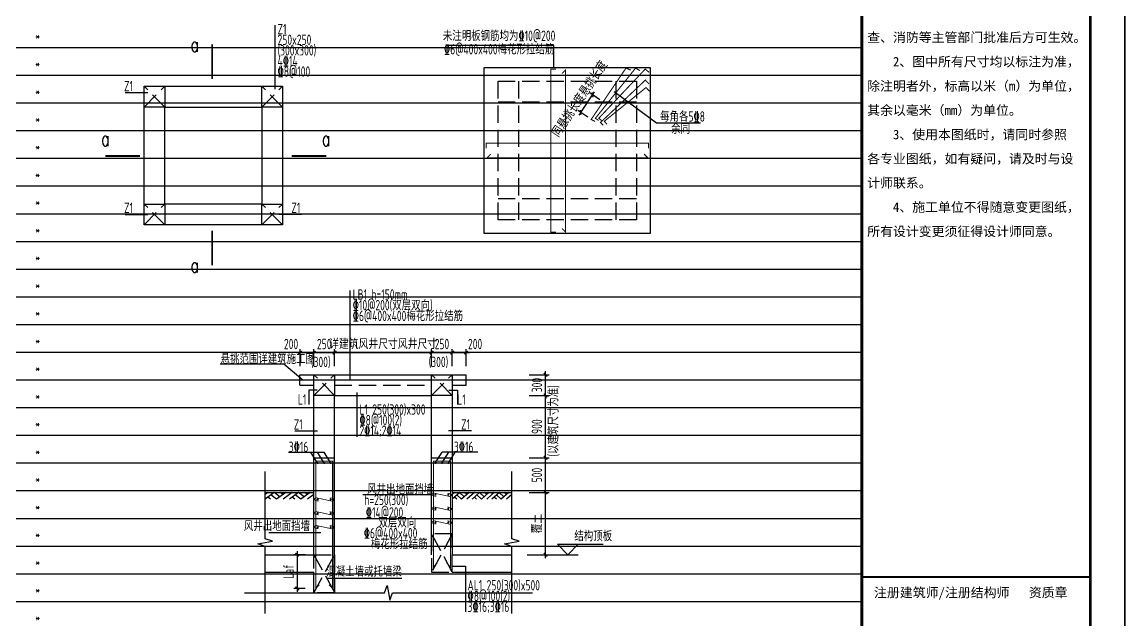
# Model space of a CAD drawing. Extents: x 37906 to 290206, y -18154 to 41246.
# Drawn here: x 64026 to 79956, y 24584 to 33219 of the extents above; entities that cross this region are included whole.
import ezdxf
from ezdxf.enums import TextEntityAlignment as Align

# ---------------------------------------------------------------- set-up
doc = ezdxf.new("R2010")
doc.units = 0
doc.header["$LTSCALE"] = 1000
doc.header["$MEASUREMENT"] = 0
doc.linetypes.add('DASH', pattern=[0.35, 0.25, -0.1])
for name, color, linetype in [('COLU', 7, 'Continuous'), ('DIM', 3, 'Continuous'), ('DIM_ELEV', 3, 'Continuous'), ('DIM_SYMB', 3, 'Continuous'), ('ECA_TK', 7, 'Continuous'), ('PUB_DIM', 3, 'Continuous'), ('PUB_TEXT', 7, 'Continuous'), ('REIN', 1, 'Continuous'), ('TEXT', 7, 'Continuous'), ('tk', 7, 'Continuous'), ('WALL', 9, 'Continuous')]:
    doc.layers.add(name, color=color, linetype=linetype)
doc.layers.add('REINL', color=1, linetype='Continuous', lineweight=0)
doc.styles.add('_TCH_LABEL', font='COMPLEX', dxfattribs={"bigfont": 'GBCBIG'})
doc.styles.add('SUNTXT', font='', dxfattribs={"width": 0.8, "height": 3})
doc.styles.add('TSSD_Dimension', font='tssdeng.shx', dxfattribs={"width": 0.7, "bigfont": 'hztxt.shx'})
doc.styles.add('TSSD_Norm', font='tssdeng.shx', dxfattribs={"bigfont": 'hztxt.shx'})
doc.styles.add('TSSD_Rein', font='tssdeng2.shx', dxfattribs={"width": 0.7, "bigfont": 'tssdchn.shx'})
doc.styles.get('SUNTXT').set_extended_font_data('SimSun')
doc.dimstyles.new('TSSD_50_50', dxfattribs={"dimtxt": 150, "dimasz": 50, "dimexe": 50, "dimexo": 125, "dimgap": 50, "dimtad": 1, "dimdec": 0, "dimzin": 0, "dimdsep": 46, "dimtxsty": 'TSSD_Dimension', "dimblk": 'ARCHTICK', "dimblk1": 'ARCHTICK', "dimblk2": 'ARCHTICK', "dimcen": 0, "dimdle": 50, "dimclrt": 7, "dimadec": 0, "dimazin": 0, "dimtfac": 1, "dimtdec": 0, "dimtix": 1, "dimtmove": 2, "dimatfit": 3, "dimfxl": 1, "dimtolj": 1, "dimtzin": 0, "dimarcsym": 0})

# ---------------------------------------------------------------- blocks, each defined once
blk = doc.blocks.new('10B_A1')
blk.add_line((765, 184), (765, 584))
blk.add_line((765, 184), (765, 584))
blk.add_line((765, 184), (765, 584))
at = {"layer": 'ECA_TK'}
blk.add_lwpolyline([(0, 0), (841, 0), (841, 594), (0, 594)], close=True, dxfattribs=at)
at = {"layer": 'ECA_TK', "const_width": 0.8}
blk.add_lwpolyline([(831, 10), (831, 584), (18, 584), (18, 10)], close=True, dxfattribs=at)
at = {"layer": 'ECA_TK'}
for points, const_width in [([(765, 10), (765, 584)], 0.8), ([(765, 273.16), (831, 273.16)], 0.5)]:
    blk.add_lwpolyline(points, dxfattribs=dict(at, const_width=const_width))
at = {"layer": 'ECA_TK', "style": 'SUNTXT'}
for s, p in [('查、消防等主管部门批准后方可生效。', (766.54, 427.66)), ('    2、图中所有尺寸均以标注为准，', (766.54, 420.65)), ('除注明者外，标高以米（m）为单位，', (766.54, 413.62)), ('其余以毫米（mm）为单位。', (766.54, 406.61)), ('    3、使用本图纸时，请同时参照', (766.54, 399.6)), ('各专业图纸，如有疑问，请及时与设', (766.54, 392.61)), ('计师联系。', (766.54, 385.63)), ('    4、施工单位不得随意变更图纸，', (766.54, 378.63)), ('所有设计变更须征得设计师同意。', (766.54, 371.62))]:
    blk.add_text(s, height=2.73, dxfattribs=at).set_placement(p)
at = {"layer": 'ECA_TK', "linetype": 'Continuous', "style": 'SUNTXT'}
blk.add_text('注册建筑师/注册结构师   资质章', height=2.7342, dxfattribs=at).set_placement((768.5, 267.3))
blk = doc.blocks.new('20190225.14171298')
at = {"layer": 'Defpoints', "color": 8, "lineweight": -3}
for p, q in [((37350, 20400), (0, 20400)), ((37350, 20000), (0, 20000)), ((37350, 19600), (0, 19600)), ((37350, 19200), (0, 19200)), ((37350, 18800), (0, 18800)), ((37350, 18400), (0, 18400)), ((37350, 18000), (0, 18000)), ((37350, 17600), (0, 17600)), ((37350, 17200), (0, 17200)), ((37350, 16800), (0, 16800)), ((37350, 16400), (0, 16400)), ((37350, 16000), (0, 16000)), ((37350, 15600), (0, 15600)), ((37350, 15200), (0, 15200)), ((37350, 14800), (0, 14800)), ((37350, 14400), (0, 14400)), ((37350, 14000), (0, 14000)), ((37350, 13600), (0, 13600)), ((37350, 13200), (0, 13200)), ((37350, 12800), (0, 12800)), ((37350, 12400), (0, 12400))]:
    blk.add_line(p, q, dxfattribs=at)
blk = doc.blocks.new('20190225.14125870')
at = {"color": 8, "lineweight": -3, "style": 'TSSD_Norm', "width": 0.8}
for p in [(0, 20742.25), (0, 20342.25), (0, 19942.25), (0, 19542.25), (0, 19142.25), (0, 18742.25), (0, 18342.25), (0, 17942.25), (0, 17542.25), (0, 17142.25), (0, 16742.25), (0, 16342.25), (0, 15942.25), (0, 15542.25), (0, 15142.25), (0, 14742.25), (0, 14342.25), (0, 13942.25), (0, 13542.25), (0, 13142.25), (0, 12742.25), (0, 12342.25)]:
    blk.add_text('*', height=136.5, dxfattribs=at).set_placement(p)
blk = doc.blocks.new('_ArchTick')
at = {"color": 0, "linetype": 'ByBlock', "const_width": 0.4}
blk.add_lwpolyline([(-0.5, -0.5), (0.5, 0.5)], dxfattribs=at)
blk = doc.blocks.new('*D13')
at = {"layer": 'Defpoints', "color": 0, "transparency": 16777216}
for p in [(72266, 32167), (72474, 32026), (72303, 31773)]:
    blk.add_point(p, dxfattribs=at)
at = {"layer": 'DIM', "color": 0, "lineweight": -2, "transparency": 16777216}
for p, q in [((72371, 32096), (72225, 32195)), ((72266, 32167), (72294, 32209)), ((72095, 31914), (72266, 32167)), ((72199, 31843), (72053, 31942)), ((72095, 31914), (72067, 31873))]:
    blk.add_line(p, q, dxfattribs=at)
at = {"layer": 'DIM', "color": 0, "lineweight": -2, "transparency": 16777216, "xscale": 50, "yscale": 50, "zscale": 50}
for p, rotation in [((72266, 32167), 235.8681591688974), ((72095, 31914), 55.8681591688974)]:
    blk.add_blockref('_ArchTick', p, dxfattribs=dict(at, rotation=rotation))
at = {"layer": 'DIM', "color": 7, "transparency": 16777216, "insert": (72077, 32111), "char_height": 150, "attachment_point": 5, "rotation": 55.8682, "style": 'TSSD_Dimension'}
blk.add_mtext('\\A1;同悬挑长度悬挑长度', dxfattribs=at)
blk = doc.blocks.new('*D14')
at = {"layer": 'Defpoints', "color": 0, "transparency": 16777216}
for p in [(71226, 28126), (71588, 28126), (71226, 27826)]:
    blk.add_point(p, dxfattribs=at)
at = {"layer": 'PUB_DIM', "color": 0, "lineweight": -2, "transparency": 16777216}
for p, q in [((71351, 28126), (71638, 28126)), ((71588, 28126), (71588, 28176)), ((71588, 27826), (71588, 28126)), ((71351, 27826), (71638, 27826)), ((71588, 27826), (71588, 27776))]:
    blk.add_line(p, q, dxfattribs=at)
at = {"layer": 'PUB_DIM', "color": 0, "lineweight": -2, "transparency": 16777216, "xscale": 50, "yscale": 50, "zscale": 50}
for p, rotation in [((71588, 28126), 270), ((71588, 27826), 90)]:
    blk.add_blockref('_ArchTick', p, dxfattribs=dict(at, rotation=rotation))
at = {"layer": 'PUB_DIM', "color": 7, "transparency": 16777216, "insert": (71463, 27976), "char_height": 150, "attachment_point": 5, "rotation": 90, "style": 'TSSD_Dimension'}
blk.add_mtext('\\A1;300', dxfattribs=at)
blk = doc.blocks.new('*D15')
at = {"layer": 'Defpoints', "color": 0, "transparency": 16777216}
for p in [(71226, 27826), (71588, 27826), (71226, 26926)]:
    blk.add_point(p, dxfattribs=at)
at = {"layer": 'PUB_DIM', "color": 0, "lineweight": -2, "transparency": 16777216}
for p, q in [((71351, 27826), (71638, 27826)), ((71588, 26876), (71588, 27876)), ((71351, 26926), (71638, 26926))]:
    blk.add_line(p, q, dxfattribs=at)
at = {"layer": 'PUB_DIM', "color": 0, "lineweight": -2, "transparency": 16777216, "xscale": 50, "yscale": 50, "zscale": 50}
for p, rotation in [((71588, 27826), 90), ((71588, 26926), 270)]:
    blk.add_blockref('_ArchTick', p, dxfattribs=dict(at, rotation=rotation))
at = {"layer": 'PUB_DIM', "color": 7, "transparency": 16777216, "insert": (71463, 27376), "char_height": 150, "attachment_point": 5, "rotation": 90, "style": 'TSSD_Dimension'}
blk.add_mtext('\\A1;900', dxfattribs=at)
blk = doc.blocks.new('*D16')
at = {"layer": 'Defpoints', "color": 0, "transparency": 16777216}
for p in [(71226, 26926), (71588, 26926), (71226, 26426)]:
    blk.add_point(p, dxfattribs=at)
at = {"layer": 'PUB_DIM', "color": 0, "lineweight": -2, "transparency": 16777216}
for p, q in [((71351, 26926), (71638, 26926)), ((71588, 26376), (71588, 26976)), ((71351, 26426), (71638, 26426))]:
    blk.add_line(p, q, dxfattribs=at)
at = {"layer": 'PUB_DIM', "color": 0, "lineweight": -2, "transparency": 16777216, "xscale": 50, "yscale": 50, "zscale": 50}
for p, rotation in [((71588, 26926), 90), ((71588, 26426), 270)]:
    blk.add_blockref('_ArchTick', p, dxfattribs=dict(at, rotation=rotation))
at = {"layer": 'PUB_DIM', "color": 7, "transparency": 16777216, "insert": (71463, 26676), "char_height": 150, "attachment_point": 5, "rotation": 90, "style": 'TSSD_Dimension'}
blk.add_mtext('\\A1;500', dxfattribs=at)
blk = doc.blocks.new('*D17')
at = {"layer": 'Defpoints', "color": 0, "transparency": 16777216}
for p in [(71226, 26426), (71588, 26426), (71226, 25526)]:
    blk.add_point(p, dxfattribs=at)
at = {"layer": 'PUB_DIM', "color": 0, "lineweight": -2, "transparency": 16777216}
for p, q in [((71588, 25476), (71588, 26476)), ((71351, 26426), (71638, 26426)), ((71351, 25526), (71638, 25526))]:
    blk.add_line(p, q, dxfattribs=at)
at = {"layer": 'PUB_DIM', "color": 0, "lineweight": -2, "transparency": 16777216, "xscale": 50, "yscale": 50, "zscale": 50}
for p, rotation in [((71588, 26426), 90), ((71588, 25526), 270)]:
    blk.add_blockref('_ArchTick', p, dxfattribs=dict(at, rotation=rotation))
at = {"layer": 'PUB_DIM', "color": 7, "transparency": 16777216, "insert": (71463, 25976), "char_height": 150, "attachment_point": 5, "rotation": 90, "style": 'TSSD_Dimension'}
blk.add_mtext('\\A1;覆土', dxfattribs=at)
blk = doc.blocks.new('$LinePat$素土夯实')
at = {"color": 0}
for p, q in [((0, -210), (210, 0)), ((120, -300), (420, 0)), ((420, 0), (608, -188)), ((495, -300), (795, 0)), ((615, 0), (705, -90)), ((210, -210), (300, -300)), ((315, -105), (502, -293)), ((705, -300), (795, -210))]:
    blk.add_line(p, q, dxfattribs=at)
blk = doc.blocks.new('*D18')
at = {"layer": 'Defpoints', "color": 0, "transparency": 16777216}
for p in [(68241, 28444), (68041, 28126), (68241, 28126)]:
    blk.add_point(p, dxfattribs=at)
at = {"layer": 'PUB_DIM', "color": 0, "lineweight": -2, "transparency": 16777216}
for p, q in [((67991, 28444), (68291, 28444)), ((68041, 28251), (68041, 28494)), ((68241, 28251), (68241, 28494))]:
    blk.add_line(p, q, dxfattribs=at)
at = {"layer": 'PUB_DIM', "color": 0, "lineweight": -2, "transparency": 16777216, "xscale": 50, "yscale": 50, "zscale": 50, "rotation": 180}
blk.add_blockref('_ArchTick', (68041, 28444), dxfattribs=at)
at = {"layer": 'PUB_DIM', "color": 0, "lineweight": -2, "transparency": 16777216, "xscale": 50, "yscale": 50, "zscale": 50}
blk.add_blockref('_ArchTick', (68241, 28444), dxfattribs=at)
at = {"layer": 'PUB_DIM', "color": 7, "transparency": 16777216, "insert": (67912, 28569), "char_height": 150, "attachment_point": 5, "style": 'TSSD_Dimension'}
blk.add_mtext('\\A1;200', dxfattribs=at)
blk = doc.blocks.new('*D19')
at = {"layer": 'Defpoints', "color": 0, "transparency": 16777216}
for p in [(68541, 28444), (68241, 28126), (68541, 28126)]:
    blk.add_point(p, dxfattribs=at)
at = {"layer": 'PUB_DIM', "color": 0, "lineweight": -2, "transparency": 16777216}
for p, q in [((68241, 28444), (68191, 28444)), ((68241, 28251), (68241, 28494)), ((68241, 28444), (68541, 28444)), ((68541, 28251), (68541, 28494)), ((68541, 28444), (68591, 28444))]:
    blk.add_line(p, q, dxfattribs=at)
at = {"layer": 'PUB_DIM', "color": 0, "lineweight": -2, "transparency": 16777216, "xscale": 50, "yscale": 50, "zscale": 50}
blk.add_blockref('_ArchTick', (68241, 28444), dxfattribs=at)
at = {"layer": 'PUB_DIM', "color": 0, "lineweight": -2, "transparency": 16777216, "xscale": 50, "yscale": 50, "zscale": 50, "rotation": 180}
blk.add_blockref('_ArchTick', (68541, 28444), dxfattribs=at)
at = {"layer": 'PUB_DIM', "color": 7, "transparency": 16777216, "insert": (68391, 28569), "char_height": 150, "attachment_point": 5, "style": 'TSSD_Dimension'}
blk.add_mtext('\\A1;250', dxfattribs=at)
blk = doc.blocks.new('*D20')
at = {"layer": 'Defpoints', "color": 0, "transparency": 16777216}
for p in [(69941, 28444), (68541, 28126), (69941, 28126)]:
    blk.add_point(p, dxfattribs=at)
at = {"layer": 'PUB_DIM', "color": 0, "lineweight": -2, "transparency": 16777216}
for p, q in [((68491, 28444), (69991, 28444)), ((68541, 28251), (68541, 28494)), ((69941, 28251), (69941, 28494))]:
    blk.add_line(p, q, dxfattribs=at)
at = {"layer": 'PUB_DIM', "color": 0, "lineweight": -2, "transparency": 16777216, "xscale": 50, "yscale": 50, "zscale": 50, "rotation": 180}
blk.add_blockref('_ArchTick', (68541, 28444), dxfattribs=at)
at = {"layer": 'PUB_DIM', "color": 0, "lineweight": -2, "transparency": 16777216, "xscale": 50, "yscale": 50, "zscale": 50}
blk.add_blockref('_ArchTick', (69941, 28444), dxfattribs=at)
at = {"layer": 'PUB_DIM', "color": 7, "transparency": 16777216, "insert": (69241, 28569), "char_height": 150, "attachment_point": 5, "style": 'TSSD_Dimension'}
blk.add_mtext('\\A1;详建筑风井尺寸风井尺寸', dxfattribs=at)
blk = doc.blocks.new('*D21')
at = {"layer": 'Defpoints', "color": 0, "transparency": 16777216}
for p in [(70241, 28444), (69941, 28126), (70241, 28126)]:
    blk.add_point(p, dxfattribs=at)
at = {"layer": 'PUB_DIM', "color": 0, "lineweight": -2, "transparency": 16777216}
for p, q in [((69941, 28444), (69891, 28444)), ((69941, 28251), (69941, 28494)), ((69941, 28444), (70241, 28444)), ((70241, 28251), (70241, 28494)), ((70241, 28444), (70291, 28444))]:
    blk.add_line(p, q, dxfattribs=at)
at = {"layer": 'PUB_DIM', "color": 0, "lineweight": -2, "transparency": 16777216, "xscale": 50, "yscale": 50, "zscale": 50}
blk.add_blockref('_ArchTick', (69941, 28444), dxfattribs=at)
at = {"layer": 'PUB_DIM', "color": 0, "lineweight": -2, "transparency": 16777216, "xscale": 50, "yscale": 50, "zscale": 50, "rotation": 180}
blk.add_blockref('_ArchTick', (70241, 28444), dxfattribs=at)
at = {"layer": 'PUB_DIM', "color": 7, "transparency": 16777216, "insert": (70091, 28569), "char_height": 150, "attachment_point": 5, "style": 'TSSD_Dimension'}
blk.add_mtext('\\A1;250', dxfattribs=at)
blk = doc.blocks.new('*D22')
at = {"layer": 'Defpoints', "color": 0, "transparency": 16777216}
for p in [(70441, 28444), (70241, 28126), (70441, 28126)]:
    blk.add_point(p, dxfattribs=at)
at = {"layer": 'PUB_DIM', "color": 0, "lineweight": -2, "transparency": 16777216}
for p, q in [((70191, 28444), (70491, 28444)), ((70241, 28251), (70241, 28494)), ((70441, 28251), (70441, 28494))]:
    blk.add_line(p, q, dxfattribs=at)
at = {"layer": 'PUB_DIM', "color": 0, "lineweight": -2, "transparency": 16777216, "xscale": 50, "yscale": 50, "zscale": 50, "rotation": 180}
blk.add_blockref('_ArchTick', (70241, 28444), dxfattribs=at)
at = {"layer": 'PUB_DIM', "color": 0, "lineweight": -2, "transparency": 16777216, "xscale": 50, "yscale": 50, "zscale": 50}
blk.add_blockref('_ArchTick', (70441, 28444), dxfattribs=at)
at = {"layer": 'PUB_DIM', "color": 7, "transparency": 16777216, "insert": (70570, 28569), "char_height": 150, "attachment_point": 5, "style": 'TSSD_Dimension'}
blk.add_mtext('\\A1;200', dxfattribs=at)
blk = doc.blocks.new('*D23')
at = {"layer": 'Defpoints', "color": 0, "transparency": 16777216}
for p in [(68241, 25526), (68000, 25039), (68241, 25039)]:
    blk.add_point(p, dxfattribs=at)
at = {"layer": 'DIM', "color": 0, "lineweight": -2, "transparency": 16777216}
for p, q in [((68116, 25526), (67950, 25526)), ((68000, 25576), (68000, 24989)), ((68116, 25039), (67950, 25039))]:
    blk.add_line(p, q, dxfattribs=at)
at = {"layer": 'DIM', "color": 0, "lineweight": -2, "transparency": 16777216, "xscale": 50, "yscale": 50, "zscale": 50}
for p, rotation in [((68000, 25526), 90), ((68000, 25039), 270)]:
    blk.add_blockref('_ArchTick', p, dxfattribs=dict(at, rotation=rotation))
at = {"layer": 'DIM', "color": 7, "transparency": 16777216, "insert": (67875, 25282), "char_height": 150, "attachment_point": 5, "rotation": 90, "style": 'TSSD_Dimension'}
blk.add_mtext('\\A1;Laf', dxfattribs=at)
blk = doc.blocks.new('10B_A1E图框')
at = {"layer": 'ECA_TK'}
blk.add_lwpolyline([(0, 0), (841, 0), (841, 594), (0, 594)], close=True, dxfattribs=at)

msp = doc.modelspace()

# ---------------------------------------------------------------- linework, layer by layer
for p, q in [((72581.1, 32217.2), (73191.7, 31763.7)), ((73191.7, 31763.7), (73827.2, 31763.7))]:
    msp.add_line(p, q)
at = {"layer": 'COLU', "linetype": 'DASH'}
for p, q in [((70240.6, 25825.9), (69940.6, 25275.9)), ((70240.6, 25275.9), (69940.6, 25825.9)), ((68240.6, 25525.9), (68540.6, 24975.9)), ((68240.6, 24975.9), (68540.6, 25525.9))]:
    msp.add_line(p, q, dxfattribs=at)
for points in [[(70240.6, 25825.9), (69940.6, 25825.9), (69940.6, 25275.9), (70240.6, 25275.9)], [(68240.6, 25525.9), (68540.6, 25525.9), (68540.6, 24975.9), (68240.6, 24975.9)]]:
    msp.add_lwpolyline(points, close=True, dxfattribs=at)
at = {"layer": 'DIM_ELEV'}
for p, q in [((71910.8, 25525.9), (71760.8, 25675.9)), ((71760.8, 25675.9), (72421.7, 25675.9)), ((71910.8, 25525.9), (72060.8, 25675.9)), ((71324.3, 25525.9), (72060.8, 25525.9))]:
    msp.add_line(p, q, dxfattribs=at)
at = {"layer": 'DIM_SYMB', "const_width": 25}
for points in [[(66772.6, 32895.1), (66772.6, 32395.1)], [(65731, 31284.1), (65231, 31284.1)], [(68419.5, 31284.1), (67919.5, 31284.1)], [(66772.6, 30206.6), (66772.6, 29706.6)]]:
    msp.add_lwpolyline(points, dxfattribs=at)
at = {"layer": 'DIM_SYMB'}
for points in [[(67537, 24675.9), (67537, 25644.7), (67432, 25682.9), (67642, 25719.9), (67537, 25757.2), (67537, 26725.9)], [(71100.1, 24675.9), (71100.1, 25644.7), (70995.1, 25682.9), (71205.1, 25719.9), (71100.1, 25757.2), (71100.1, 26725.9)], [(67237, 24975.9), (69262.3, 24975.9), (69300.5, 25080.9), (69337.6, 24870.9), (69374.8, 24975.9), (71400.1, 24975.9)]]:
    msp.add_lwpolyline(points, dxfattribs=at)
at = {"layer": 'REIN', "const_width": 15}
for points in [[(71740.4, 30185.5), (71665.4, 30185.5), (71665.4, 32538.7), (71740.4, 32538.7)], [(71824.2, 30237.5), (71877.2, 30184.5), (71877.2, 32528.7), (71824.2, 32475.7)], [(72302.8, 31783.7), (72246.1, 31811.6), (72749.4, 32554.1), (72818.1, 32524)], [(72354.2, 31797.2), (72307.1, 31828.3), (72887.9, 32553.6), (72952.7, 32515.7)], [(72399.8, 31795), (72356, 31829.1), (73027.1, 32539.4), (73085.2, 32491.9)], [(72420.3, 31728.6), (72381.7, 31768.4), (73029.3, 32380.9), (73080.7, 32326.2)], [(72473.5, 31743.3), (72436.7, 31786.4), (73039.2, 32272.6), (73090.6, 32218)], [(70731.7, 31395.5), (70731.7, 31470.5), (73075.1, 31470.5), (73075.1, 31395.5)], [(70795.1, 31311.7), (70742.1, 31258.7), (73063.7, 31258.7), (73010.7, 31311.7)], [(68321.1, 25092.1), (68268.1, 25039), (68268.1, 26878.4), (68513.1, 26878.4), (68513.1, 25039), (68460.1, 25092.1)], [(70160.1, 25402.6), (70213.1, 25349.6), (70213.1, 26878.4), (69968.1, 26878.4), (69968.1, 25349.6), (70021.1, 25402.6)]]:
    msp.add_lwpolyline(points, dxfattribs=at)
at = {"layer": 'REIN', "ltscale": 0.5, "const_width": 15}
for points in [[(68295.6, 26857.4, -1), (68295.6, 26842.4, -1)], [(68390.6, 26857.4, -1), (68390.6, 26842.4, -1)], [(68485.6, 26857.4, -1), (68485.6, 26842.4, -1)], [(69995.6, 26857.4, 1), (69995.6, 26842.4, 1)], [(70090.6, 26857.4, 1), (70090.6, 26842.4, 1)], [(70185.6, 26857.4, 1), (70185.6, 26842.4, 1)], [(68297.9, 26331, 1), (68297.9, 26316, 1)], [(68484.1, 26331, 1), (68484.1, 26316, 1)], [(69997.9, 26398.8, 1), (69997.9, 26383.8, 1)], [(70184.1, 26398.8, 1), (70184.1, 26383.8, 1)], [(68297.9, 26131, 1), (68297.9, 26116, 1)], [(68484.1, 26131, 1), (68484.1, 26116, 1)], [(69997.9, 26198.8, 1), (69997.9, 26183.8, 1)], [(70184.1, 26198.8, 1), (70184.1, 26183.8, 1)], [(69997.9, 25998.8, 1), (69997.9, 25983.8, 1)], [(70184.1, 25998.8, 1), (70184.1, 25983.8, 1)], [(68297.9, 25931, 1), (68297.9, 25916, 1)], [(68484.1, 25931, 1), (68484.1, 25916, 1)]]:
    msp.add_lwpolyline(points, format="xyb", close=True, dxfattribs=at)
at = {"layer": 'REIN', "linetype": 'DASH', "ltscale": 0.3, "const_width": 10}
for points in [[(68311, 26100.8), (68271.3, 26105.4, -0.9976711), (68276.1, 26148.5), (68503.1, 26098.9, 1.0023344), (68507.9, 26141.9), (68468.2, 26146.5)], [(70011, 26168.6), (69971.3, 26173.2, -0.9976711), (69976.1, 26216.2), (70203.1, 26166.6, 1.0023344), (70207.9, 26209.7), (70168.2, 26214.3)]]:
    msp.add_lwpolyline(points, format="xyb", dxfattribs=at)
at = {"layer": 'REINL', "const_width": 10}
for points in [[(68311, 26300.8), (68271.3, 26305.4, -0.9976711), (68276.1, 26348.5), (68503.1, 26298.9, 1.0023344), (68507.9, 26341.9), (68468.2, 26346.5)], [(70011, 26368.6), (69971.3, 26373.2, -0.9976711), (69976.1, 26416.2), (70203.1, 26366.6, 1.0023344), (70207.9, 26409.7), (70168.2, 26414.3)], [(70011, 25968.6), (69971.3, 25973.2, -0.9976711), (69976.1, 26016.2), (70203.1, 25966.6, 1.0023344), (70207.9, 26009.7), (70168.2, 26014.3)], [(68311, 25900.8), (68271.3, 25905.4, -0.9976711), (68276.1, 25948.5), (68503.1, 25898.9, 1.0023344), (68507.9, 25941.9), (68468.2, 25946.5)]]:
    msp.add_lwpolyline(points, format="xyb", dxfattribs=at)
at = {"layer": 'TEXT', "ltscale": 100}
for p, q in [((67679.4, 33174.2), (67679.4, 32248.6)), ((68764.9, 28060.9), (68764.9, 29342)), ((67873.2, 27004.8), (68387.8, 27004.8)), ((68295.6, 26849.9), (68197.8, 27004.8)), ((68390.6, 26849.9), (68292.8, 27004.8)), ((68485.6, 26849.9), (68387.8, 27004.8)), ((69995.6, 26849.9), (70093.4, 27004.8)), ((70090.6, 26849.9), (70188.4, 27004.8)), ((70608, 27004.8), (70093.4, 27004.8)), ((70185.6, 26849.9), (70283.4, 27004.8)), ((68949.7, 26393.9), (69940.6, 26393.9))]:
    msp.add_line(p, q, dxfattribs=at)
at = {"layer": 'TEXT'}
for p, q in [((71708.4, 32879.5), (70187.5, 32879.5)), ((71708.4, 32564.5), (71708.4, 32879.5)), ((65513.5, 32199.5), (65843.4, 32199.5)), ((65513.5, 30440.6), (65843.4, 30440.6)), ((68064.1, 30440.6), (67734.3, 30440.6)), ((67807.7, 28276.9), (66888.7, 28276.9)), ((68084.2, 28044.9), (67807.7, 28276.9)), ((68289.6, 27901.2), (68166.8, 27901.2)), ((68166.8, 27901.2), (68166.8, 27693.2)), ((70191.6, 27901.2), (70314.4, 27901.2)), ((70314.4, 27901.2), (70314.4, 27693.2)), ((68861.8, 27869.2), (68861.8, 27230.5)), ((67965.3, 27313), (68295.1, 27313)), ((70515.9, 27313), (70186.1, 27313)), ((67537, 26425.9), (68240.6, 26425.9)), ((70240.6, 26425.9), (71100.1, 26425.9)), ((67591.1, 25846.2), (68342.7, 25846.2)), ((70240.6, 25360), (70429.4, 25360)), ((70429.4, 25360), (70429.4, 24702.9)), ((68442.3, 25188.2), (69509.6, 25188.2))]:
    msp.add_line(p, q, dxfattribs=at)
at = {"layer": 'TEXT', "linetype": 'DASH'}
for p, q in [((65788.8, 31991), (66088.8, 32291)), ((66088.8, 31991), (65788.8, 32291)), ((67488.8, 31991), (67788.8, 32291)), ((67788.8, 31991), (67488.8, 32291)), ((65788.8, 30291), (66088.8, 30591)), ((66088.8, 30291), (65788.8, 30591)), ((67488.8, 30291), (67788.8, 30591)), ((67788.8, 30291), (67488.8, 30591)), ((68240.6, 27825.9), (68540.6, 28125.9)), ((68540.6, 27825.9), (68240.6, 28125.9)), ((69940.6, 27825.9), (70240.6, 28125.9)), ((70240.6, 27825.9), (69940.6, 28125.9))]:
    msp.add_line(p, q, dxfattribs=at)
at = {"layer": 'TEXT'}
for points in [[(65788.8, 32291), (66088.8, 32291), (66088.8, 31991), (65788.8, 31991)], [(67488.8, 32291), (67788.8, 32291), (67788.8, 31991), (67488.8, 31991)], [(65788.8, 30591), (66088.8, 30591), (66088.8, 30291), (65788.8, 30291)], [(67488.8, 30591), (67788.8, 30591), (67788.8, 30291), (67488.8, 30291)], [(68240.6, 28125.9), (68540.6, 28125.9), (68540.6, 27825.9), (68240.6, 27825.9)], [(69940.6, 28125.9), (70240.6, 28125.9), (70240.6, 27825.9), (69940.6, 27825.9)]]:
    msp.add_lwpolyline(points, close=True, dxfattribs=at)
at = {"layer": 'WALL', "linetype": 'DASH'}
for p, q in [((71201, 30364.5), (71201, 32364.5)), ((72601, 32364.5), (72601, 30364.5)), ((70901, 32064.5), (72901, 32064.5)), ((72901, 30664.5), (70901, 30664.5)), ((68540.6, 27975.9), (69940.6, 27975.9))]:
    msp.add_line(p, q, dxfattribs=at)
at = {"layer": 'WALL'}
for p, q in [((68040.6, 28125.9), (70440.6, 28125.9)), ((68040.6, 27975.9), (68040.6, 28125.9)), ((68240.6, 25525.9), (68240.6, 28125.9)), ((70240.6, 28125.9), (70240.6, 25525.9)), ((70440.6, 27975.9), (70440.6, 28125.9)), ((68040.6, 27975.9), (68240.6, 27975.9)), ((70240.6, 27975.9), (70440.6, 27975.9)), ((68540.6, 24975.9), (68540.6, 27825.9)), ((68540.6, 27825.9), (69940.6, 27825.9)), ((69940.6, 25525.9), (69940.6, 27825.9)), ((68240.6, 26925.9), (68540.6, 26925.9)), ((69940.6, 26925.9), (70240.6, 26925.9)), ((67537, 25525.9), (68240.6, 25525.9)), ((70240.6, 25525.9), (71100.1, 25525.9)), ((67537, 25275.9), (68240.6, 25275.9)), ((68240.6, 24975.9), (68240.6, 25275.9)), ((70240.6, 25275.9), (71100.1, 25275.9))]:
    msp.add_line(p, q, dxfattribs=at)
for points in [[(70701, 32564.5), (73101, 32564.5), (73101, 30164.5), (70701, 30164.5)], [(65788.8, 32291), (67788.8, 32291), (67788.8, 30291), (65788.8, 30291)], [(66088.8, 31991), (67488.8, 31991), (67488.8, 30591), (66088.8, 30591)]]:
    msp.add_lwpolyline(points, close=True, dxfattribs=at)
at = {"layer": 'WALL', "linetype": 'DASH'}
msp.add_lwpolyline([(70901, 32364.5), (72901, 32364.5), (72901, 30364.5), (70901, 30364.5)], close=True, dxfattribs=at)

# ---------------------------------------------------------------- block references
msp.add_blockref('20190225.14125870', (64216.9, 12208.5))
at = {"layer": 'DIM_SYMB'}
msp.add_blockref('20190225.14171298', (38806.2, 12446.3), dxfattribs=at)
at = {"layer": 'TEXT', "yscale": 0.3333333333333333, "zscale": 0.3333333333333333, "rotation": 180}
for p, xscale in [((67888.8, 26325.9), 0.4425048681504458), ((68240.6, 26325.9), 0.4425048681504458), ((70527.1, 26325.9), 0.3603866706659059), ((70813.6, 26325.9), 0.3603866706659059), ((71100.1, 26325.9), 0.3603866706659059)]:
    msp.add_blockref('$LinePat$素土夯实', p, dxfattribs=dict(at, xscale=xscale))
at = {"layer": 'tk', "xscale": 50, "yscale": 50, "zscale": 50}
for name, p in [('10B_A1', (37906.2, 11546.3)), ('10B_A1E图框', (79956.2, 11546.3))]:
    msp.add_blockref(name, p, dxfattribs=at)

# ---------------------------------------------------------------- texts
at = {"layer": 'PUB_DIM', "color": 7, "style": 'TSSD_Dimension', "width": 0.7}
for p in [(68199.6, 28235), (69899.6, 28235)]:
    msp.add_text('(300)', height=150, dxfattribs=at).set_placement(p)
at = {"layer": 'PUB_TEXT'}
for s, height, style, width, p in [('a', 212.5, '_TCH_LABEL', 0.705882, (66458.4, 32788.8)), ('a', 212.5, '_TCH_LABEL', 0.705882, (65166.8, 31427.8)), ('a', 212.5, '_TCH_LABEL', 0.705882, (68355.2, 31427.8)), ('a', 212.5, '_TCH_LABEL', 0.705882, (66458.4, 29600.3)), ('结构顶板', 150, 'TSSD_Rein', 0.7, (72003.2, 25720.9))]:
    msp.add_text(s, height=height, dxfattribs=dict(at, style=style, width=width)).set_placement(p)
at = {"layer": 'TEXT', "color": 151, "ltscale": 100, "style": 'TSSD_Rein', "width": 0.7}
for s, p in [('Z1', (67716.9, 33041.5)), ('L1 250(300)x300', (68899.3, 27548.1)), ('AL1 250(300)x500', (70460.7, 25009.3))]:
    msp.add_text(s, height=150, dxfattribs=at).set_placement(p)
at = {"layer": 'TEXT', "ltscale": 100, "style": 'TSSD_Rein', "width": 0.7}
for s, p in [('250x250', (67716.9, 32888.5)), ('(300x300)', (67716.9, 32735.5)), ('4\x8414', (67716.9, 32582.5)), ('\x848@100', (67716.9, 32429.5)), ('每角各5\x848', (73242, 31779.9)), ('余同', (73402, 31604.2)), ('\x8410@200(双层双向)', (68802.4, 29054.8)), ('\x846@400x400梅花形拉结筋', (68802.4, 28900.3)), ('悬挑范围详建筑施工图', (66893.1, 28281)), ('\x848@100(2)', (68899.3, 27395.1)), ('2\x8414;2\x8414', (68899.3, 27242.1)), ('3\x8416', (67877.6, 27008.8)), ('3\x8416', (70264.3, 27008.8)), ('风井出地面挡墙', (69011.3, 26397.9)), ('h=250(300)', (68970.1, 26242.9)), ('\x8414@200', (68992.3, 26061.5)), ('双层双向', (69174.2, 25917.5)), ('\x846@400x400', (68962, 25762.5)), ('梅花形拉结筋', (69065.1, 25607.5)), ('\x848@100(2)', (70460.7, 24854.3)), ('3\x8416;3\x8416', (70460.7, 24699.3))]:
    msp.add_text(s, height=150, dxfattribs=at).set_placement(p)
for s, p in [('未注明板钢筋均为\x8410@200', (70917, 32900.9)), ('\x846@400x400梅花形拉结筋', (70917, 32706.3))]:
    msp.add_text(s, height=150, dxfattribs=at).set_placement(p, align=Align.BOTTOM_CENTER)
for s, p in [('Z1', (65629.5, 32219.9)), ('Z1', (65629.5, 30461)), ('Z1', (68045.8, 30461)), ('L1', (68133.2, 27692.6)), ('L1', (70435.5, 27692.6)), ('Z1', (68081.2, 27333.4)), ('Z1', (70497.5, 27333.4)), ('风井出地面挡墙', (68185.9, 25866.6)), ('混凝土墙或托墙梁', (69511.8, 25208.5))]:
    msp.add_text(s, height=150, dxfattribs=at).set_placement(p, align=Align.RIGHT)
at = {"layer": 'TEXT', "color": 191, "ltscale": 100, "style": 'TSSD_Rein', "width": 0.7}
msp.add_text('LB1 h=150mm', height=150, dxfattribs=at).set_placement((68802.4, 29209.3))
at = {"layer": 'TEXT', "ltscale": 100, "style": 'TSSD_Rein', "width": 0.7}
msp.add_text('(以建筑尺寸为准)', height=150, rotation=90, dxfattribs=at).set_placement((71775.3, 26943.8))

# ---------------------------------------------------------------- dimensions: what is measured, and where the dimension line sits
at = {"layer": 'DIM'}
dim = msp.add_aligned_dim(p1=(72302.8, 31773.1), p2=(72474.3, 32026), distance=251.6, text='同悬挑长度悬挑长度', dimstyle='TSSD_50_50', dxfattribs=at)
dim.commit()
dim.dimension.update_dxf_attribs({"geometry": '*D13', "text_midpoint": (72076.8, 32110.9)})
dim = msp.add_linear_dim(base=(67999.7, 25039), p1=(68240.6, 25525.9), p2=(68240.6, 25039), angle=90, text='Laf', dimstyle='TSSD_50_50', dxfattribs=at)
dim.commit()
dim.dimension.update_dxf_attribs({"geometry": '*D23', "text_midpoint": (67874.7, 25282.5)})
at = {"layer": 'PUB_DIM'}
for base, p1, p2, picture, middle in [((68240.6, 28443.6), (68040.6, 28125.9), (68240.6, 28125.9), '*D18', (67911.6, 28568.6)), ((70440.6, 28443.6), (70240.6, 28125.9), (70440.6, 28125.9), '*D22', (70569.6, 28568.6))]:
    dim = msp.add_linear_dim(base=base, p1=p1, p2=p2, angle=0, text='200', dimstyle='TSSD_50_50', dxfattribs=at)
    dim.commit()
    dim.dimension.update_dxf_attribs({"geometry": picture, "text_midpoint": middle, "dimtype": 161})
for p1, p2, distance, text, picture, middle in [((68540.6, 28125.9), (69940.6, 28125.9), 317.7, '详建筑风井尺寸风井尺寸', '*D20', (69240.6, 28568.6)), ((68240.6, 28125.9), (68540.6, 28125.9), 317.7, '250', '*D19', (68390.6, 28568.6)), ((69940.6, 28125.9), (70240.6, 28125.9), 317.7, '250', '*D21', (70090.6, 28568.6)), ((71225.9, 27825.9), (71225.9, 28125.9), -361.7, '300', '*D14', (71462.6, 27975.9)), ((71225.9, 26925.9), (71225.9, 27825.9), -361.7, '900', '*D15', (71462.6, 27375.9)), ((71225.9, 26425.9), (71225.9, 26925.9), -361.7, '500', '*D16', (71462.6, 26675.9)), ((71225.9, 25525.9), (71225.9, 26425.9), -361.7, '覆土', '*D17', (71462.6, 25975.9))]:
    dim = msp.add_aligned_dim(p1=p1, p2=p2, distance=distance, text=text, dimstyle='TSSD_50_50', dxfattribs=at)
    dim.commit()
    dim.dimension.update_dxf_attribs({"geometry": picture, "text_midpoint": middle})

doc.saveas('drawing.dxf')
